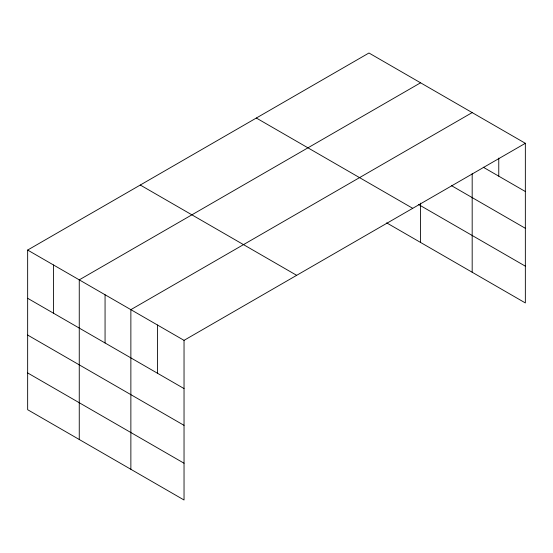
<?xml version="1.0" encoding="UTF-8"?>
<svg xmlns="http://www.w3.org/2000/svg" width="553" height="553" viewBox="0 0 553 553"><rect width="100%" height="100%" fill="white"/><g stroke="black" fill="none" stroke-linecap="round" stroke-linejoin="round"><path stroke-width="0.83" d="M525.35 143.296L368.962 53.005L27.65 250.06L27.65 409.704L184.038 499.995L184.038 340.351L525.35 143.296L525.35 302.94L386.658 222.866M420.57 82.805L79.259 279.859L79.259 439.497M472.179 112.598L130.867 309.652L130.867 469.297M483.253 167.22L525.35 191.525M451.531 185.677L525.35 228.292M418.358 204.403L525.35 266.173M256.329 118.031L412.718 208.322M140.282 185.034L296.671 275.325M27.65 250.06L184.038 340.351M27.65 298.288L184.038 388.579M27.65 335.056L184.038 425.347M27.65 372.936L184.038 463.227M498.765 158.089L498.765 176.172M472.179 173.649L472.179 272.242M420.57 203.096L420.57 242.442M157.453 325.005L157.453 373.227M105.063 294.756L105.063 342.978M53.454 264.956L53.454 313.185"/></g></svg>
